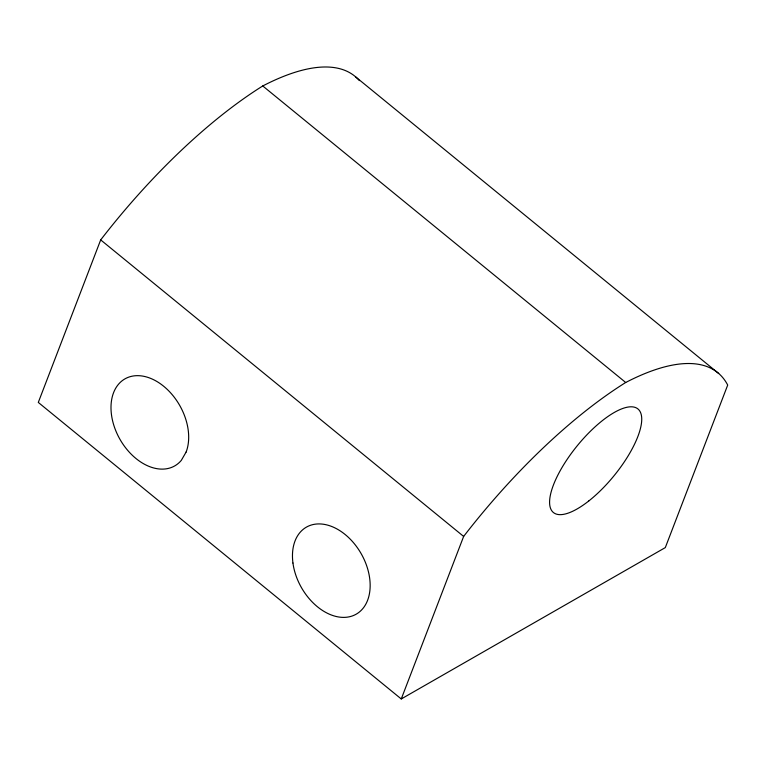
<?xml version="1.0" encoding="UTF-8"?>
<svg xmlns="http://www.w3.org/2000/svg" width="766" height="766" viewBox="0 0 766 766"><rect width="100%" height="100%" fill="white"/><g stroke="black" fill="none" stroke-linecap="round" stroke-linejoin="round"><path stroke-width="1.15" d="M100.691 239.902L38.3 402.428L401.26 698.956L665.309 547.594L727.7 385.068A288.983 102.615 -50.8 0 0 625.707 382.493L262.757 85.964A288.983 102.615 -50.8 0 0 100.691 239.902L463.641 536.43L401.26 698.956M355.74 76.973L718.69 373.502M463.641 536.43A288.983 102.615 -50.8 0 1 625.707 382.493M262.757 85.964A288.983 102.615 -50.8 0 1 359.378 80.612M186.128 452.036L181.303 460.376A50.135 34.346 60.2 0 1 115.886 430.99A50.135 34.346 60.2 0 1 147.062 377.121A50.135 34.346 60.2 0 1 186.128 452.036M292.947 563.029A50.135 34.346 60.2 0 0 355.817 614.389A50.135 34.346 60.2 0 0 345.179 534.534A50.135 34.346 60.2 0 0 292.947 563.029M588.748 500.993A66.853 23.736 -50.8 0 0 638.614 409.571A66.853 23.736 -50.8 0 0 559.649 471.684A66.853 23.736 -50.8 0 0 588.748 500.993"/></g></svg>
